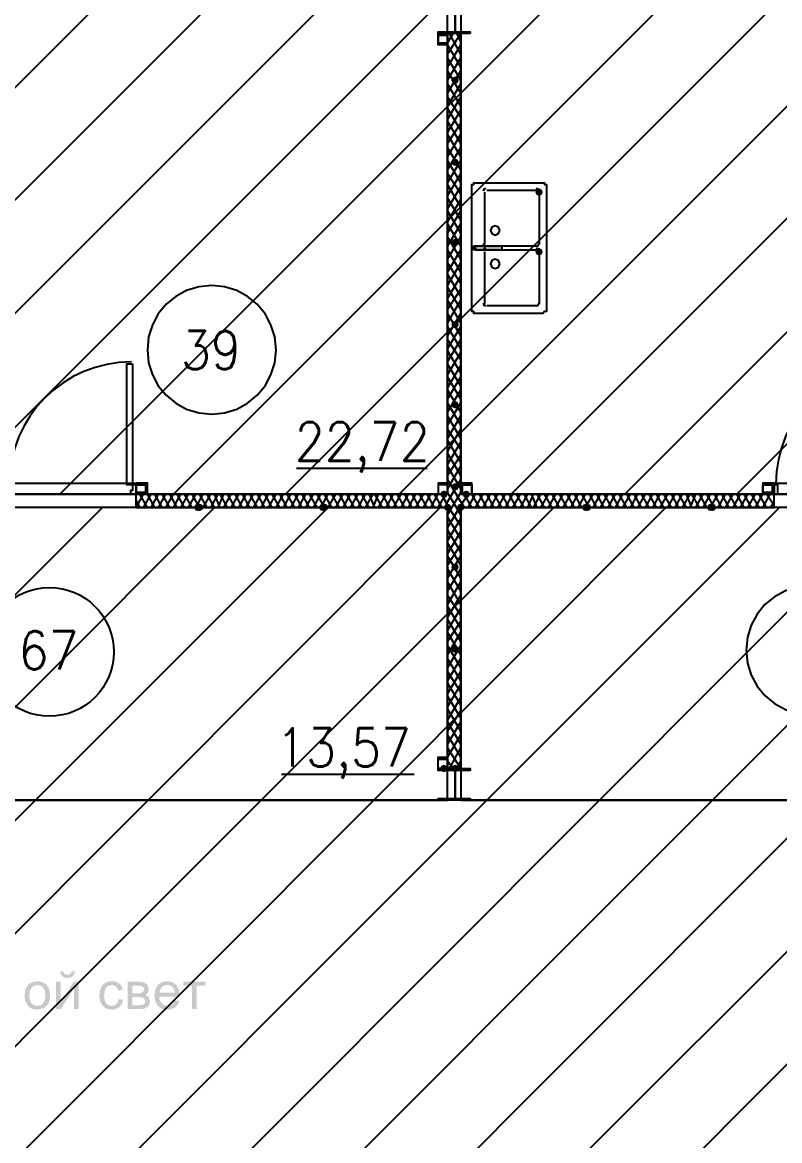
# Model space of a CAD drawing. Header units: millimetres. Extents: x 0 to 420, y 0 to 297.
# Drawn here: x 177.38 to 194.56, y 174.48 to 199.86 of the extents above; entities that cross this region are included whole.
import ezdxf

# ---------------------------------------------------------------- set-up
doc = ezdxf.new("R2010")
doc.units = ezdxf.units.MM
doc.layers.get('0').update_dxf_attribs({"linetype": 'CONTINUOUS'})
doc.styles.get("Standard").update_dxf_attribs({"font": 'STANDARD'})

msp = doc.modelspace()

# ---------------------------------------------------------------- hatches: boundary and pattern name
at = {"true_color": 0x000007}
for points in [[(187.282667, 198.543333), (187.257796, 198.483537), (187.198, 198.458667), (187.138204, 198.483537), (187.113333, 198.543333), (187.138204, 198.603129), (187.198, 198.628), (187.257796, 198.603129)], [(187.282667, 196.680667), (187.257796, 196.620871), (187.198, 196.596), (187.138204, 196.620871), (187.113333, 196.680667), (187.138204, 196.740462), (187.198, 196.765333), (187.257796, 196.740463)], [(189.187667, 196.003333), (189.162796, 195.943537), (189.103, 195.918667), (189.043204, 195.943537), (189.018333, 196.003333), (189.043204, 196.063129), (189.103, 196.088), (189.162796, 196.063129)], [(187.282667, 194.860333), (187.257796, 194.800537), (187.198, 194.775667), (187.138204, 194.800537), (187.113333, 194.860333), (187.138204, 194.920129), (187.198, 194.945), (187.257796, 194.920129)], [(189.187667, 194.648667), (189.162796, 194.588871), (189.103, 194.564), (189.043204, 194.588871), (189.018333, 194.648667), (189.043204, 194.708462), (189.103, 194.733333), (189.162796, 194.708463)], [(187.282667, 192.997667), (187.257796, 192.937871), (187.198, 192.913), (187.138204, 192.937871), (187.113333, 192.997667), (187.138204, 193.057462), (187.198, 193.082333), (187.257796, 193.057463)], [(187.282667, 191.177333), (187.257796, 191.117537), (187.198, 191.092667), (187.138204, 191.117537), (187.113333, 191.177333), (187.138204, 191.237129), (187.198, 191.262), (187.257796, 191.237129)], [(187.282667, 189.314667), (187.257796, 189.254871), (187.198, 189.23), (187.138204, 189.254871), (187.113333, 189.314667), (187.138204, 189.374462), (187.198, 189.399333), (187.257796, 189.374463)], [(187.028667, 189.145333), (187.003796, 189.085537), (186.944, 189.060667), (186.884204, 189.085537), (186.859333, 189.145333), (186.884204, 189.205129), (186.944, 189.23), (187.003796, 189.205129)], [(187.536667, 189.145333), (187.511796, 189.085537), (187.452, 189.060667), (187.392204, 189.085537), (187.367333, 189.145333), (187.392204, 189.205129), (187.452, 189.23), (187.511796, 189.205129)], [(187.282667, 187.494333), (187.257796, 187.434537), (187.198, 187.409667), (187.138204, 187.434537), (187.113333, 187.494333), (187.138204, 187.554129), (187.198, 187.579), (187.257796, 187.554129)], [(187.282667, 185.631667), (187.257796, 185.571871), (187.198, 185.547), (187.138204, 185.571871), (187.113333, 185.631667), (187.138204, 185.691462), (187.198, 185.716333), (187.257796, 185.691463)], [(187.028667, 182.922333), (187.003796, 182.862537), (186.944, 182.837667), (186.884204, 182.862537), (186.859333, 182.922333), (186.884204, 182.982129), (186.944, 183.007), (187.003796, 182.982129)], [(187.282667, 182.922333), (187.257796, 182.862537), (187.198, 182.837667), (187.138204, 182.862537), (187.113333, 182.922333), (187.138204, 182.982129), (187.198, 183.007), (187.257796, 182.982129)], [(179.562118, 177.688985), (179.665747, 177.675755), (179.635223, 177.579913), (179.578655, 177.507635), (179.50052, 177.462022), (179.406675, 177.447001), (179.291747, 177.467741), (179.201623, 177.530235), (179.143332, 177.631934), (179.123902, 177.770013), (179.13217, 177.864409), (179.156975, 177.946402), (179.199074, 178.012203), (179.25895, 178.059401), (179.329988, 178.087927), (179.407227, 178.097435), (179.49928, 178.084619), (179.573142, 178.046172), (179.626059, 177.98416), (179.655825, 177.900651), (179.553299, 177.884666), (179.500933, 177.978924), (179.411636, 178.010894), (179.33922, 177.996494), (179.282101, 177.953568), (179.244894, 177.879498), (179.232491, 177.772769), (179.24448, 177.664455), (179.280447, 177.590868), (179.335569, 177.548218), (179.405573, 177.534093), (179.462555, 177.543602), (179.509201, 177.572127), (179.543101, 177.62022)], [(181.026981, 178.083103), (181.532445, 178.083103), (181.532445, 177.996011), (181.332354, 177.996011), (181.332354, 177.461333), (181.227623, 177.461333), (181.227623, 177.996011), (181.026981, 177.996011)]]:
    msp.add_hatch(color=0, dxfattribs=at).paths.add_polyline_path(points, flags=0)
h = msp.add_hatch(color=0, dxfattribs=at)
h.paths.add_polyline_path([(179.959, 188.849), (187.028667, 188.849)], flags=0)
h.paths.add_polyline_path([(187.028667, 188.849), (179.959, 188.849)], flags=0)
at = {"true_color": 0x0000fe}
for points in [[(181.440667, 188.849), (181.415796, 188.789204), (181.356, 188.764333), (181.296204, 188.789204), (181.271333, 188.849), (181.296204, 188.908796), (181.356, 188.933667), (181.415796, 188.908796)], [(181.483, 188.849), (181.458129, 188.789204), (181.398333, 188.764333), (181.338538, 188.789204), (181.313667, 188.849), (181.338537, 188.908796), (181.398333, 188.933667), (181.458129, 188.908796)], [(184.277, 188.849), (184.252129, 188.789204), (184.192333, 188.764333), (184.132538, 188.789204), (184.107667, 188.849), (184.132537, 188.908796), (184.192333, 188.933667), (184.252129, 188.908796)], [(184.319333, 188.849), (184.294463, 188.789204), (184.234667, 188.764333), (184.174871, 188.789204), (184.15, 188.849), (184.174871, 188.908796), (184.234667, 188.933667), (184.294462, 188.908796)], [(187.113333, 188.849), (187.088462, 188.789204), (187.028667, 188.764333), (186.968871, 188.789204), (186.944, 188.849), (186.968871, 188.908796), (187.028667, 188.933667), (187.088462, 188.908796)], [(187.113333, 188.849), (187.088462, 188.789204), (187.028667, 188.764333), (186.968871, 188.789204), (186.944, 188.849), (186.968871, 188.908796), (187.028667, 188.933667), (187.088462, 188.908796)], [(187.409667, 188.849), (187.384796, 188.789204), (187.325, 188.764333), (187.265204, 188.789204), (187.240333, 188.849), (187.265204, 188.908796), (187.325, 188.933667), (187.384796, 188.908796)], [(190.246, 188.849), (190.221129, 188.789204), (190.161333, 188.764333), (190.101538, 188.789204), (190.076667, 188.849), (190.101537, 188.908796), (190.161333, 188.933667), (190.221129, 188.908796)], [(190.288333, 188.849), (190.263463, 188.789204), (190.203667, 188.764333), (190.143871, 188.789204), (190.119, 188.849), (190.143871, 188.908796), (190.203667, 188.933667), (190.263462, 188.908796)], [(193.082333, 188.849), (193.057462, 188.789204), (192.997667, 188.764333), (192.937871, 188.789204), (192.913, 188.849), (192.937871, 188.908796), (192.997667, 188.933667), (193.057462, 188.908796)], [(193.124667, 188.849), (193.099796, 188.789204), (193.04, 188.764333), (192.980204, 188.789204), (192.955333, 188.849), (192.980204, 188.908796), (193.04, 188.933667), (193.099796, 188.908796)]]:
    msp.add_hatch(color=0, dxfattribs=at).paths.add_polyline_path(points, flags=0)
at = {"true_color": 0x000007}
h = msp.add_hatch(color=0, dxfattribs=at)
h.paths.add_polyline_path([(187.325, 188.849), (194.437, 188.849)], flags=0)
h.paths.add_polyline_path([(194.437, 188.849), (187.325, 188.849)], flags=0)
h = msp.add_hatch(color=0, dxfattribs=at)
h.paths.add_polyline_path([(178.139087, 178.083103), (178.24492, 178.083103), (178.24492, 177.609058), (178.537064, 178.083103), (178.650615, 178.083103), (178.650615, 177.461333), (178.545333, 177.461333), (178.545333, 177.932622), (178.253189, 177.461333), (178.139087, 177.461333)], flags=0)
h.paths.add_polyline_path([(178.502338, 178.319024), (178.574547, 178.319024), (178.556426, 178.254049), (178.520528, 178.206024), (178.468438, 178.176534), (178.401466, 178.166888), (178.334011, 178.176534), (178.281852, 178.206024), (178.246023, 178.253636), (178.228384, 178.319024), (178.300593, 178.319024), (178.332564, 178.258941), (178.398158, 178.239649), (178.469816, 178.25839)], flags=0)
h = msp.add_hatch(color=0, dxfattribs=at)
h.paths.add_polyline_path([(177.424523, 177.772218), (177.44857, 177.9227), (177.520986, 178.028533), (177.609456, 178.080141), (177.716116, 178.097435), (177.832629, 178.076351), (177.925578, 178.013099), (177.986625, 177.912985), (178.007158, 177.781037), (177.998132, 177.673482), (177.971329, 177.591971), (177.927025, 177.530855), (177.866598, 177.485035), (177.716116, 177.447001), (177.59795, 177.467809), (177.505001, 177.530786), (177.444505, 177.632898)], flags=0)
h.paths.add_polyline_path([(177.533113, 177.772218), (177.545998, 177.667556), (177.584927, 177.593073), (177.6437, 177.5487), (177.716116, 177.534093), (177.78805, 177.548976), (177.846754, 177.593624), (177.88596, 177.669141), (177.89912, 177.776077), (177.88596, 177.877293), (177.846754, 177.950812), (177.787637, 177.99546), (177.716116, 178.010343), (177.6437, 177.99546), (177.584927, 177.950812), (177.545998, 177.876398)], flags=0)
h = msp.add_hatch(color=0, dxfattribs=at)
h.paths.add_polyline_path([(179.764373, 178.083103), (180.006908, 178.083103), (180.084974, 178.079383), (180.140302, 178.068221), (180.215268, 178.01365), (180.246687, 177.91829), (180.227946, 177.840569), (180.172824, 177.785447), (180.245584, 177.730326), (180.274799, 177.635517), (180.255713, 177.558071), (180.211409, 177.503776), (180.140716, 177.471806), (180.044391, 177.461333), (179.764373, 177.461333)], flags=0)
h.paths.add_polyline_path([(179.869656, 177.821276), (179.982104, 177.821276), (180.038672, 177.822999), (180.074156, 177.828442), (180.119356, 177.857105), (180.139751, 177.908368), (180.130794, 177.949778), (180.104473, 177.976719), (180.057344, 177.991119), (179.985411, 177.996011), (179.869656, 177.996011)], flags=0)
h.paths.add_polyline_path([(179.869656, 177.547873), (180.008562, 177.547873), (180.083803, 177.552972), (180.130932, 177.56882), (180.156425, 177.597), (180.166209, 177.640478), (180.146917, 177.695599), (180.096756, 177.728121), (179.996986, 177.734735), (179.869656, 177.734735)], flags=0)
h = msp.add_hatch(color=0, dxfattribs=at)
h.paths.add_polyline_path([(180.834418, 177.661424), (180.943558, 177.648195), (180.906351, 177.563307), (180.847647, 177.499918), (180.768341, 177.46023), (180.669604, 177.447001), (180.547304, 177.467809), (180.453528, 177.530786), (180.393515, 177.632072), (180.373602, 177.767257), (180.393583, 177.906163), (180.454079, 178.010343), (180.547097, 178.075593), (180.664092, 178.097435), (180.776954, 178.076075), (180.867491, 178.012548), (180.927022, 177.910091), (180.946866, 177.77332), (180.946315, 177.745208), (180.482191, 177.745208), (180.499555, 177.654671), (180.540069, 177.588112), (180.598704, 177.54746), (180.670156, 177.534093), (180.769374, 177.56441), (180.805824, 177.603615)], flags=0)
h.paths.add_polyline_path([(180.488255, 177.832301), (180.83552, 177.832301), (180.821878, 177.900513), (180.795833, 177.949709), (180.737542, 177.995598), (180.665195, 178.010894), (180.598222, 177.998561), (180.542825, 177.961836), (180.504378, 177.90513)], flags=0)

# ---------------------------------------------------------------- linework, layer by layer
at = {"color": 0, "true_color": 0x000005}
for points in [[(167.978668, 189.145333), (213.910334, 235.076999)], [(170.518668, 189.145333), (216.492667, 235.076999)], [(173.101001, 189.145333), (219.032667, 235.076999)], [(175.683334, 189.145333), (221.615001, 235.076999)], [(178.223334, 189.145333), (224.155001, 235.076999)], [(180.805668, 189.145333), (226.737334, 235.076999)], [(183.345668, 189.145333), (229.277334, 235.076999)], [(185.928001, 189.145333), (231.859667, 235.076999)], [(188.468001, 189.145333), (234.399667, 235.076999)], [(191.050334, 189.145333), (236.982001, 235.076999)], [(193.590334, 189.145333), (239.522001, 235.076999)]]:
    msp.add_lwpolyline(points, dxfattribs=at)
at = {"color": 0, "true_color": 0x000007}
for points in [[(169.926, 200.321333), (169.926, 189.145333), (187.028667, 189.145333), (187.028667, 200.321333)], [(187.536667, 199.601667), (186.817, 199.601667), (186.817, 199.644), (187.198, 199.644), (187.198, 200.279), (186.817, 200.279), (186.817, 200.321333), (187.536667, 200.321333), (187.536667, 200.279), (187.198, 200.279), (187.198, 199.644), (187.536667, 199.644)], [(204.427667, 200.321333), (187.325, 200.321333), (187.325, 189.145333), (204.427667, 189.145333)], [(187.028667, 199.347667), (186.817, 199.347667), (186.817, 199.601667), (187.028667, 199.601667)], [(187.028667, 199.39), (187.028667, 199.559333), (186.817, 199.559333), (186.817, 199.39)], [(189.272333, 196.130333), (189.272333, 193.336333), (189.272333, 193.294), (189.23, 193.294), (189.187667, 193.251667), (187.621333, 193.251667), (187.621333, 193.294), (187.579, 193.294), (187.579, 193.336333), (187.579, 196.130333), (187.579, 196.172667), (187.621333, 196.172667), (187.621333, 196.215), (189.187667, 196.215), (189.23, 196.215), (189.23, 196.172667), (189.272333, 196.172667)], [(188.214, 195.1355), (188.183007, 195.21034), (188.108167, 195.241333), (188.033327, 195.21034), (188.002333, 195.1355), (188.033327, 195.06066), (188.108167, 195.029667), (188.183007, 195.06066)], [(188.214, 194.775667), (188.256333, 194.775667), (188.256333, 194.733333), (188.256333, 194.691), (188.214, 194.691), (187.663667, 194.691), (187.663667, 194.733333), (187.621333, 194.733333), (187.621333, 194.775667), (187.663667, 194.775667)], [(187.790667, 194.775667), (187.663667, 194.775667), (187.621333, 194.775667), (187.621333, 194.733333), (187.663667, 194.733333), (187.663667, 194.691), (187.790667, 194.691), (187.621333, 194.691), (187.621333, 194.775667)], [(187.917667, 194.775667), (187.790667, 194.775667)], [(187.917667, 194.691), (187.790667, 194.691)], [(188.214, 194.3735), (188.183007, 194.44834), (188.108167, 194.479333), (188.033327, 194.44834), (188.002333, 194.3735), (188.033327, 194.29866), (188.108167, 194.267667), (188.183007, 194.29866)], [(179.874333, 192.108667), (179.874333, 189.357), (179.747333, 189.357), (179.747333, 192.108667)], [(179.959, 189.145333), (179.959, 189.357), (179.874333, 189.357), (179.874333, 189.23), (179.832, 189.23), (179.832, 189.145333)], [(179.959, 189.145333), (180.213, 189.145333), (180.213, 189.399333), (179.959, 189.399333)], [(179.959, 189.187667), (179.959, 189.357), (180.170667, 189.357), (180.170667, 189.187667)], [(186.817, 189.145333), (187.028667, 189.145333), (187.028667, 189.357), (186.817, 189.357), (186.817, 189.145333), (187.028667, 189.145333), (187.028667, 189.399333), (186.817, 189.399333)], [(187.325, 189.145333), (187.579, 189.145333), (187.579, 189.399333), (187.325, 189.399333)], [(187.367333, 189.145333), (187.367333, 189.357), (187.579, 189.357), (187.579, 189.145333)], [(194.183, 189.145333), (194.437, 189.145333), (194.437, 189.399333), (194.183, 189.399333)], [(194.183, 189.187667), (194.183, 189.357), (194.394667, 189.357), (194.394667, 189.187667)], [(194.521667, 189.145333), (194.521667, 189.23), (194.521667, 189.357), (194.437, 189.357), (194.437, 189.145333)], [(179.959, 188.849), (187.028667, 188.849)], [(187.028667, 188.849), (179.959, 188.849)], [(179.959, 188.849), (187.028667, 188.849)], [(179.959, 188.849), (187.028667, 188.849)], [(187.325, 188.849), (194.437, 188.849)], [(194.437, 188.849), (187.325, 188.849)], [(194.437, 188.849), (187.325, 188.849), (194.437, 188.849), (187.325, 188.849)], [(187.028667, 182.922333), (186.817, 182.922333), (186.817, 183.134), (187.028667, 183.134), (187.028667, 182.922333), (186.817, 182.922333), (186.817, 183.176333), (187.028667, 183.176333)], [(187.536667, 182.202667), (186.817, 182.202667), (186.817, 182.245), (187.198, 182.245), (187.198, 182.88), (186.817, 182.88), (186.817, 182.922333), (187.536667, 182.922333), (187.536667, 182.88), (187.198, 182.88), (187.198, 182.245), (187.536667, 182.245)]]:
    msp.add_lwpolyline(points, close=True, dxfattribs=at)
for points in [[(187.198, 199.601667), (187.198, 200.321333)], [(186.859333, 199.601667), (186.859333, 199.644)], [(186.944, 199.559333), (186.944, 199.601667)], [(187.028667, 199.601667), (187.028667, 199.644)], [(187.028667, 199.39), (187.155667, 199.601667)], [(187.028667, 199.136), (187.325, 199.601667)], [(187.325, 189.145333), (187.325, 199.601667), (187.028667, 199.601667), (187.028667, 189.145333)], [(187.325, 199.136), (187.071, 199.601667)], [(187.325, 199.432333), (187.240333, 199.601667)], [(187.367333, 199.601667), (187.367333, 199.644)], [(187.536667, 199.601667), (187.536667, 199.644)], [(186.944, 199.347667), (186.944, 199.39)], [(187.028667, 198.839667), (187.325, 199.347667)], [(187.325, 198.839667), (187.028667, 199.347667)], [(187.028667, 198.543333), (187.325, 199.051333)], [(187.325, 198.543333), (187.028667, 199.051333)], [(187.028667, 198.247), (187.325, 198.755)], [(187.325, 198.247), (187.028667, 198.755)], [(187.028667, 197.950667), (187.325, 198.458667)], [(187.325, 197.950667), (187.028667, 198.458667)], [(187.028667, 197.654333), (187.325, 198.162333)], [(187.325, 197.696667), (187.028667, 198.162333)], [(187.325, 197.400333), (187.028667, 197.908333)], [(187.028667, 197.358), (187.325, 197.866)], [(187.325, 197.104), (187.028667, 197.612)], [(187.028667, 197.104), (187.325, 197.569667)], [(187.028667, 196.807667), (187.325, 197.315667)], [(187.325, 196.807667), (187.028667, 197.315667)], [(187.028667, 196.511333), (187.325, 197.019333)], [(187.325, 196.511333), (187.028667, 197.019333)], [(187.028667, 196.215), (187.325, 196.723)], [(187.325, 196.215), (187.028667, 196.723)], [(187.028667, 195.918667), (187.325, 196.426667)], [(187.325, 195.961), (187.028667, 196.426667)], [(187.325, 195.664667), (187.028667, 196.172667)], [(187.028667, 195.622333), (187.325, 196.130333)], [(187.8965, 196.088), (187.851605, 196.069394), (187.833, 196.0245)], [(187.875333, 194.818), (187.875333, 196.003333)], [(187.917667, 196.045667), (189.060667, 196.045667)], [(189.103, 196.0245), (189.084395, 196.069394), (189.0395, 196.088)], [(189.103, 196.003333), (189.103, 194.818)], [(187.325, 195.368333), (187.028667, 195.876333)], [(187.028667, 195.326), (187.325, 195.834)], [(187.028667, 195.072), (187.325, 195.58)], [(187.325, 195.072), (187.028667, 195.58)], [(187.028667, 194.775667), (187.325, 195.283667)], [(187.325, 194.775667), (187.028667, 195.283667)], [(187.028667, 194.479333), (187.325, 194.987333)], [(187.325, 194.479333), (187.028667, 194.987333)], [(187.028667, 194.183), (187.325, 194.691)], [(187.325, 194.183), (187.028667, 194.691)], [(187.833, 194.839167), (187.851605, 194.794272), (187.8965, 194.775667)], [(187.8965, 194.733333), (187.851605, 194.714728), (187.833, 194.669833)], [(189.060667, 194.775667), (187.917667, 194.775667)], [(187.917667, 194.691), (189.060667, 194.691)], [(189.0395, 194.775667), (189.084395, 194.794272), (189.103, 194.839167)], [(189.103, 194.669833), (189.084395, 194.714728), (189.0395, 194.733333)], [(187.875333, 193.463333), (187.875333, 194.648667)], [(189.103, 194.648667), (189.103, 193.463333)], [(187.028667, 193.886667), (187.325, 194.394667)], [(187.325, 193.929), (187.028667, 194.394667)], [(187.325, 193.632667), (187.028667, 194.140667)], [(187.028667, 193.590333), (187.325, 194.098333)], [(183.134, 192.426167), (183.104328, 192.72051), (183.019228, 192.994662), (182.884572, 193.242749), (182.706232, 193.458899), (182.490083, 193.637238), (182.241996, 193.771894), (181.967844, 193.856995), (181.6735, 193.886667), (181.379156, 193.856995), (181.105004, 193.771894), (180.856917, 193.637238), (180.640768, 193.458899), (180.462428, 193.242749), (180.327772, 192.994662), (180.242672, 192.72051), (180.213, 192.426167)], [(187.325, 193.336333), (187.028667, 193.844333)], [(187.028667, 193.336333), (187.325, 193.802)], [(187.028667, 193.04), (187.325, 193.548)], [(187.325, 193.04), (187.028667, 193.548)], [(187.833, 193.4845), (187.851605, 193.439605), (187.8965, 193.421)], [(189.060667, 193.421), (187.917667, 193.421)], [(189.0395, 193.421), (189.084395, 193.439605), (189.103, 193.4845)], [(187.028667, 192.743667), (187.325, 193.251667)], [(187.325, 192.743667), (187.028667, 193.251667)], [(187.028667, 192.447333), (187.325, 192.955333)], [(187.325, 192.447333), (187.028667, 192.955333)], [(187.028667, 192.151), (187.325, 192.659)], [(187.325, 192.193333), (187.028667, 192.659)], [(180.213, 192.426167), (180.242672, 192.131823), (180.327772, 191.857671), (180.462428, 191.609584), (180.640768, 191.393434), (180.856917, 191.215095), (181.105004, 191.080439), (181.379156, 190.995339), (181.6735, 190.965667), (181.967844, 190.995339), (182.241996, 191.080439), (182.490083, 191.215095), (182.706232, 191.393434), (182.884572, 191.609584), (183.019228, 191.857671), (183.104328, 192.131823), (183.134, 192.426167)], [(187.325, 191.897), (187.028667, 192.405)], [(179.853167, 192.151), (179.569658, 192.136684), (179.29434, 192.094666), (179.028605, 192.02634), (178.773849, 191.933099), (178.531463, 191.816337), (178.302843, 191.677448), (178.089381, 191.517824), (177.892472, 191.338861), (177.713509, 191.141952), (177.553886, 190.928491), (177.414996, 190.69987), (177.298234, 190.457485), (177.204993, 190.202728), (177.136667, 189.936994), (177.094649, 189.661675), (177.080333, 189.378167)], [(187.028667, 191.854667), (187.325, 192.362667)], [(197.252167, 192.151), (196.968658, 192.136684), (196.69334, 192.094666), (196.427605, 192.02634), (196.172849, 191.933099), (195.930463, 191.816337), (195.701843, 191.677448), (195.488381, 191.517824), (195.291472, 191.338861), (195.112509, 191.141952), (194.952886, 190.928491), (194.813996, 190.69987), (194.697234, 190.457485), (194.603993, 190.202728), (194.535667, 189.936994), (194.493649, 189.661675), (194.479333, 189.378167)], [(187.325, 191.600667), (187.028667, 192.108667)], [(187.028667, 191.558333), (187.325, 192.066333)], [(187.028667, 191.304333), (187.325, 191.812333)], [(187.325, 191.304333), (187.028667, 191.812333)], [(187.028667, 191.008), (187.325, 191.516)], [(187.325, 191.008), (187.028667, 191.516)], [(187.028667, 190.711667), (187.325, 191.219667)], [(187.325, 190.711667), (187.028667, 191.219667)], [(187.028667, 190.415333), (187.325, 190.923333)], [(187.325, 190.415333), (187.028667, 190.923333)], [(187.028667, 190.119), (187.325, 190.627)], [(187.325, 190.161333), (187.028667, 190.627)], [(187.325, 189.865), (187.028667, 190.373)], [(187.028667, 189.822667), (187.325, 190.330667)], [(187.325, 189.568667), (187.028667, 190.076667)], [(187.028667, 189.568667), (187.325, 190.034333)], [(183.599667, 189.738), (186.563, 189.738)], [(187.028667, 189.272333), (187.325, 189.780333)], [(187.325, 189.272333), (187.028667, 189.780333)], [(177.038, 189.272333), (177.038, 189.399333), (178.477333, 189.399333)], [(178.477333, 189.399333), (179.959, 189.399333), (179.959, 189.272333)], [(180.086, 189.357), (180.086, 189.399333)], [(186.944, 189.357), (186.944, 189.399333)], [(187.028667, 188.976), (187.325, 189.484)], [(187.325, 188.976), (187.028667, 189.484)], [(187.452, 189.357), (187.452, 189.399333)], [(194.31, 189.357), (194.31, 189.399333)], [(194.437, 189.272333), (194.437, 189.399333), (195.876333, 189.399333)], [(178.477333, 189.145333), (177.038, 189.145333), (177.038, 189.272333)], [(179.959, 189.272333), (179.959, 189.145333), (178.477333, 189.145333)], [(179.959, 188.849), (180.128333, 189.145333)], [(179.959, 188.849), (179.959, 189.145333)], [(179.959, 188.849), (179.959, 189.145333)], [(187.028667, 189.145333), (179.959, 189.145333)], [(180.213, 188.849), (180.043667, 189.145333)], [(180.086, 189.145333), (180.086, 189.187667)], [(180.128333, 188.849), (180.297667, 189.145333)], [(180.382333, 188.849), (180.213, 189.145333)], [(180.297667, 188.849), (180.467, 189.145333)], [(180.551667, 188.849), (180.382333, 189.145333)], [(180.467, 188.849), (180.636333, 189.145333)], [(180.721, 188.849), (180.551667, 189.145333)], [(180.636333, 188.849), (180.805667, 189.145333)], [(180.890333, 188.849), (180.721, 189.145333)], [(180.805667, 188.849), (180.975, 189.145333)], [(181.059667, 188.849), (180.890333, 189.145333)], [(180.975, 188.849), (181.144333, 189.145333)], [(181.229, 188.849), (181.059667, 189.145333)], [(181.144333, 188.849), (181.313667, 189.145333)], [(181.398333, 188.849), (181.229, 189.145333)], [(181.313667, 188.849), (181.483, 189.145333)], [(181.567667, 188.849), (181.398333, 189.145333)], [(181.483, 188.849), (181.652333, 189.145333)], [(181.737, 188.849), (181.567667, 189.145333)], [(181.652333, 188.849), (181.821667, 189.145333)], [(181.864, 188.849), (181.737, 189.145333)], [(181.821667, 188.849), (181.948667, 189.145333)], [(182.033333, 188.849), (181.864, 189.145333)], [(181.948667, 188.849), (182.118, 189.145333)], [(182.202667, 188.849), (182.033333, 189.145333)], [(182.118, 188.849), (182.287333, 189.145333)], [(182.372, 188.849), (182.202667, 189.145333)], [(182.287333, 188.849), (182.456667, 189.145333)], [(182.541333, 188.849), (182.372, 189.145333)], [(182.456667, 188.849), (182.626, 189.145333)], [(182.710667, 188.849), (182.541333, 189.145333)], [(182.626, 188.849), (182.795333, 189.145333)], [(182.88, 188.849), (182.710667, 189.145333)], [(182.795333, 188.849), (182.964667, 189.145333)], [(183.049333, 188.849), (182.88, 189.145333)], [(182.964667, 188.849), (183.134, 189.145333)], [(183.218667, 188.849), (183.049333, 189.145333)], [(183.134, 188.849), (183.303333, 189.145333)], [(183.388, 188.849), (183.218667, 189.145333)], [(183.303333, 188.849), (183.472667, 189.145333)], [(183.557333, 188.849), (183.388, 189.145333)], [(183.472667, 188.849), (183.642, 189.145333)], [(183.726667, 188.849), (183.557333, 189.145333)], [(183.642, 188.849), (183.811333, 189.145333)], [(183.896, 188.849), (183.726667, 189.145333)], [(183.811333, 188.849), (183.980667, 189.145333)], [(184.065333, 188.849), (183.896, 189.145333)], [(183.980667, 188.849), (184.15, 189.145333)], [(184.234667, 188.849), (184.065333, 189.145333)], [(184.15, 188.849), (184.319333, 189.145333)], [(184.404, 188.849), (184.234667, 189.145333)], [(184.319333, 188.849), (184.488667, 189.145333)], [(184.573333, 188.849), (184.404, 189.145333)], [(184.488667, 188.849), (184.658, 189.145333)], [(184.742667, 188.849), (184.573333, 189.145333)], [(184.658, 188.849), (184.827333, 189.145333)], [(184.912, 188.849), (184.742667, 189.145333)], [(184.827333, 188.849), (184.996667, 189.145333)], [(185.081333, 188.849), (184.912, 189.145333)], [(184.996667, 188.849), (185.166, 189.145333)], [(185.250667, 188.849), (185.081333, 189.145333)], [(185.166, 188.849), (185.335333, 189.145333)], [(185.377667, 188.849), (185.250667, 189.145333)], [(185.335333, 188.849), (185.462333, 189.145333)], [(185.547, 188.849), (185.377667, 189.145333)], [(185.462333, 188.849), (185.631667, 189.145333)], [(185.716333, 188.849), (185.547, 189.145333)], [(185.631667, 188.849), (185.801, 189.145333)], [(185.885667, 188.849), (185.716333, 189.145333)], [(185.801, 188.849), (185.970333, 189.145333)], [(186.055, 188.849), (185.885667, 189.145333)], [(185.970333, 188.849), (186.139667, 189.145333)], [(186.224333, 188.849), (186.055, 189.145333)], [(186.139667, 188.849), (186.309, 189.145333)], [(186.393667, 188.849), (186.224333, 189.145333)], [(186.309, 188.849), (186.478333, 189.145333)], [(186.563, 188.849), (186.393667, 189.145333)], [(186.478333, 188.849), (186.647667, 189.145333)], [(186.732333, 188.849), (186.563, 189.145333)], [(186.647667, 188.849), (186.817, 189.145333)], [(186.901667, 188.849), (186.732333, 189.145333)], [(186.817, 188.849), (186.986333, 189.145333)], [(187.028667, 188.891333), (186.901667, 189.145333)], [(187.028667, 188.679667), (187.325, 189.187667)], [(187.325, 188.679667), (187.028667, 189.187667)], [(187.325, 188.891333), (187.494333, 189.145333)], [(194.437, 189.145333), (187.325, 189.145333)], [(187.579, 188.849), (187.409667, 189.145333)], [(187.494333, 188.849), (187.663667, 189.145333)], [(187.748333, 188.849), (187.579, 189.145333)], [(187.663667, 188.849), (187.833, 189.145333)], [(187.917667, 188.849), (187.748333, 189.145333)], [(187.833, 188.849), (188.002333, 189.145333)], [(188.087, 188.849), (187.917667, 189.145333)], [(188.002333, 188.849), (188.171667, 189.145333)], [(188.256333, 188.849), (188.087, 189.145333)], [(188.171667, 188.849), (188.341, 189.145333)], [(188.425667, 188.849), (188.256333, 189.145333)], [(188.341, 188.849), (188.510333, 189.145333)], [(188.595, 188.849), (188.425667, 189.145333)], [(188.510333, 188.849), (188.679667, 189.145333)], [(188.764333, 188.849), (188.595, 189.145333)], [(188.679667, 188.849), (188.849, 189.145333)], [(188.933667, 188.849), (188.764333, 189.145333)], [(188.849, 188.849), (188.976, 189.145333)], [(189.060667, 188.849), (188.933667, 189.145333)], [(188.976, 188.849), (189.145333, 189.145333)], [(189.23, 188.849), (189.060667, 189.145333)], [(189.145333, 188.849), (189.314667, 189.145333)], [(189.399333, 188.849), (189.23, 189.145333)], [(189.314667, 188.849), (189.484, 189.145333)], [(189.568667, 188.849), (189.399333, 189.145333)], [(189.484, 188.849), (189.653333, 189.145333)], [(189.738, 188.849), (189.568667, 189.145333)], [(189.653333, 188.849), (189.822667, 189.145333)], [(189.907333, 188.849), (189.738, 189.145333)], [(189.822667, 188.849), (189.992, 189.145333)], [(190.076667, 188.849), (189.907333, 189.145333)], [(189.992, 188.849), (190.161333, 189.145333)], [(190.246, 188.849), (190.076667, 189.145333)], [(190.161333, 188.849), (190.330667, 189.145333)], [(190.415333, 188.849), (190.246, 189.145333)], [(190.330667, 188.849), (190.5, 189.145333)], [(190.584667, 188.849), (190.415333, 189.145333)], [(190.5, 188.849), (190.669333, 189.145333)], [(190.754, 188.849), (190.584667, 189.145333)], [(190.669333, 188.849), (190.838667, 189.145333)], [(190.923333, 188.849), (190.754, 189.145333)], [(190.838667, 188.849), (191.008, 189.145333)], [(191.092667, 188.849), (190.923333, 189.145333)], [(191.008, 188.849), (191.177333, 189.145333)], [(191.262, 188.849), (191.092667, 189.145333)], [(191.177333, 188.849), (191.346667, 189.145333)], [(191.431333, 188.849), (191.262, 189.145333)], [(191.346667, 188.849), (191.516, 189.145333)], [(191.600667, 188.849), (191.431333, 189.145333)], [(191.516, 188.849), (191.685333, 189.145333)], [(191.77, 188.849), (191.600667, 189.145333)], [(191.685333, 188.849), (191.854667, 189.145333)], [(191.939333, 188.849), (191.77, 189.145333)], [(191.854667, 188.849), (192.024, 189.145333)], [(192.108667, 188.849), (191.939333, 189.145333)], [(192.024, 188.849), (192.193333, 189.145333)], [(192.278, 188.849), (192.108667, 189.145333)], [(192.193333, 188.849), (192.362667, 189.145333)], [(192.447333, 188.849), (192.278, 189.145333)], [(192.362667, 188.849), (192.532, 189.145333)], [(192.574333, 188.849), (192.447333, 189.145333)], [(192.532, 188.849), (192.659, 189.145333)], [(192.743667, 188.849), (192.574333, 189.145333)], [(192.659, 188.849), (192.828333, 189.145333)], [(192.913, 188.849), (192.743667, 189.145333)], [(192.828333, 188.849), (192.997667, 189.145333)], [(193.082333, 188.849), (192.913, 189.145333)], [(192.997667, 188.849), (193.167, 189.145333)], [(193.251667, 188.849), (193.082333, 189.145333)], [(193.167, 188.849), (193.336333, 189.145333)], [(193.421, 188.849), (193.251667, 189.145333)], [(193.336333, 188.849), (193.505667, 189.145333)], [(193.590333, 188.849), (193.421, 189.145333)], [(193.505667, 188.849), (193.675, 189.145333)], [(193.759667, 188.849), (193.590333, 189.145333)], [(193.675, 188.849), (193.844333, 189.145333)], [(193.929, 188.849), (193.759667, 189.145333)], [(193.844333, 188.849), (194.013667, 189.145333)], [(194.098333, 188.849), (193.929, 189.145333)], [(194.013667, 188.849), (194.183, 189.145333)], [(194.267667, 188.849), (194.098333, 189.145333)], [(194.183, 188.849), (194.352333, 189.145333)], [(194.437, 188.891333), (194.267667, 189.145333)], [(194.31, 189.145333), (194.31, 189.187667)], [(195.876333, 189.145333), (194.437, 189.145333), (194.437, 189.272333)], [(194.437, 188.849), (194.437, 189.145333)], [(194.437, 188.849), (194.437, 189.145333)], [(180.043667, 188.849), (179.959, 189.018333)], [(179.959, 188.849), (187.028667, 188.849), (179.959, 188.849), (187.028667, 188.849)], [(179.959, 188.849), (187.028667, 188.849)], [(186.986333, 188.849), (187.028667, 188.976)], [(187.028667, 188.383333), (187.325, 188.891333)], [(187.325, 188.425667), (187.028667, 188.891333)], [(187.028667, 188.849), (187.028667, 182.922333), (187.325, 182.922333)], [(187.409667, 188.849), (187.325, 188.976)], [(194.437, 188.849), (187.325, 188.849), (194.437, 188.849), (187.325, 188.849)], [(187.325, 188.849), (194.437, 188.849)], [(187.325, 182.922333), (187.325, 188.849)], [(194.352333, 188.849), (194.437, 188.976)], [(187.325, 188.129333), (187.028667, 188.637333)], [(187.028667, 188.087), (187.325, 188.595)], [(187.325, 187.833), (187.028667, 188.341)], [(187.028667, 187.790667), (187.325, 188.298667)], [(187.325, 187.536667), (187.028667, 188.044667)], [(187.028667, 187.536667), (187.325, 188.002333)], [(187.028667, 187.240333), (187.325, 187.748333)], [(187.325, 187.240333), (187.028667, 187.748333)], [(187.028667, 186.944), (187.325, 187.452)], [(187.325, 186.944), (187.028667, 187.452)], [(187.028667, 186.647667), (187.325, 187.155667)], [(187.325, 186.647667), (187.028667, 187.155667)], [(196.723, 185.6105), (196.693328, 185.904844), (196.608228, 186.178996), (196.473572, 186.427083), (196.295232, 186.643232), (196.079083, 186.821572), (195.830996, 186.956228), (195.556844, 187.041328), (195.2625, 187.071), (194.968156, 187.041328), (194.694004, 186.956228), (194.445917, 186.821572), (194.229768, 186.643232), (194.051428, 186.427083), (193.916772, 186.178996), (193.831672, 185.904844), (193.802, 185.6105)], [(187.028667, 186.351333), (187.325, 186.859333)], [(187.325, 186.393667), (187.028667, 186.859333)], [(187.325, 186.097333), (187.028667, 186.605333)], [(187.028667, 186.055), (187.325, 186.563)], [(187.325, 185.801), (187.028667, 186.309)], [(187.028667, 185.801), (187.325, 186.266667)], [(187.028667, 185.504667), (187.325, 186.012667)], [(187.325, 185.504667), (187.028667, 186.012667)], [(187.028667, 185.208333), (187.325, 185.716333)], [(187.325, 185.208333), (187.028667, 185.716333)], [(193.802, 185.6105), (193.831672, 185.316156), (193.916772, 185.042004), (194.051428, 184.793917), (194.229768, 184.577768), (194.445917, 184.399428), (194.694004, 184.264772), (194.968156, 184.179672), (195.2625, 184.15), (195.556844, 184.179672), (195.830996, 184.264772), (196.079083, 184.399428), (196.295232, 184.577768), (196.473572, 184.793917), (196.608228, 185.042004), (196.693328, 185.316156), (196.723, 185.6105)], [(187.028667, 184.912), (187.325, 185.42)], [(187.325, 184.912), (187.028667, 185.42)], [(187.028667, 184.615667), (187.325, 185.123667)], [(187.325, 184.658), (187.028667, 185.123667)], [(187.325, 184.361667), (187.028667, 184.869667)], [(187.028667, 184.319333), (187.325, 184.827333)], [(187.325, 184.065333), (187.028667, 184.573333)], [(187.028667, 184.023), (187.325, 184.531)], [(187.325, 183.769), (187.028667, 184.277)], [(187.028667, 183.769), (187.325, 184.234667)], [(187.028667, 183.472667), (187.325, 183.980667)], [(187.325, 183.472667), (187.028667, 183.980667)], [(187.028667, 183.176333), (187.325, 183.684333)], [(187.325, 183.176333), (187.028667, 183.684333)], [(187.325, 182.922333), (187.028667, 183.388)], [(187.071, 182.922333), (187.325, 183.388)], [(186.944, 183.134), (186.944, 183.176333)], [(187.155667, 182.922333), (187.028667, 183.091667)], [(187.240333, 182.922333), (187.325, 183.091667)], [(183.261, 182.795333), (186.266667, 182.795333)], [(186.859333, 182.88), (186.859333, 182.922333)], [(187.028667, 182.88), (187.028667, 182.922333)], [(187.198, 182.202667), (187.198, 182.922333)], [(187.367333, 182.88), (187.367333, 182.922333)], [(187.536667, 182.88), (187.536667, 182.922333)], [(186.859333, 182.202667), (186.859333, 182.245)], [(187.028667, 182.202667), (187.028667, 182.245)], [(187.367333, 182.202667), (187.367333, 182.245)], [(187.536667, 182.202667), (187.536667, 182.245)]]:
    msp.add_lwpolyline(points, dxfattribs=at)
at = {"color": 0, "true_color": 0x000020}
for points in [[(155.024668, 164.676666), (179.197001, 188.848999)], [(157.607001, 164.676666), (181.737001, 188.848999)], [(160.147001, 164.676666), (184.319334, 188.848999)], [(162.729334, 164.676666), (186.859334, 188.848999)], [(165.269334, 164.676666), (189.441668, 188.848999)], [(167.851668, 164.676666), (191.981668, 188.848999)], [(170.391668, 164.676666), (194.564001, 188.848999)], [(172.974001, 164.676666), (197.104001, 188.848999)], [(175.514001, 164.676666), (199.686334, 188.848999)], [(178.096334, 164.676666), (202.226334, 188.848999)], [(180.636334, 164.676666), (204.808668, 188.848999)], [(183.218668, 164.676666), (207.348668, 188.848999)]]:
    msp.add_lwpolyline(points, dxfattribs=at)
at = {"color": 0, "true_color": 0x0000ab}
for points in [[(187.028667, 182.202667), (187.028667, 188.849), (169.926, 188.849), (169.926, 182.202667)], [(187.325, 188.849), (187.325, 182.202667), (204.427667, 182.202667), (204.427667, 188.849)]]:
    msp.add_lwpolyline(points, close=True, dxfattribs=at)
at = {"color": 0, "true_color": 0x000008}
msp.add_lwpolyline([(239.733667, 171.323), (239.733667, 182.202667), (118.279333, 182.202667), (118.279333, 171.323)], close=True, dxfattribs=at)
at = {"color": 0, "true_color": 0x000007}
msp.add_circle((177.9905, 185.568167), 1.4605, dxfattribs=at)

# ---------------------------------------------------------------- texts
at = {"color": 0, "true_color": 0x000007, "char_height": 0.872032, "attachment_point": 1}
for s, insert, width in [('39', (180.975, 192.853699), 1.06581688), ('22,72', (183.55734, 190.779364), 2.76143456), ('67', (177.292003, 186.038034), 1.06581688), ('13,57', (183.134007, 183.836695), 2.56764984)]:
    msp.add_mtext(s, dxfattribs=dict(at, insert=insert, width=width))

doc.saveas('drawing.dxf')
